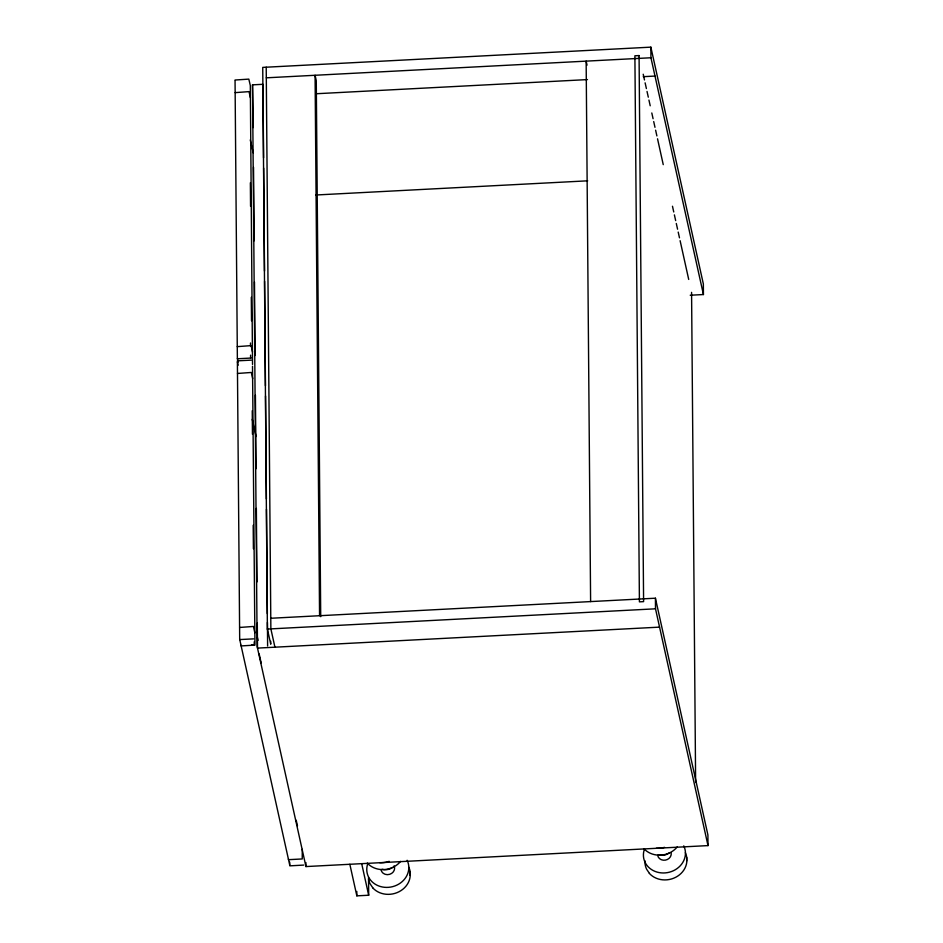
<?xml version="1.0" encoding="UTF-8"?>
<svg xmlns="http://www.w3.org/2000/svg" width="943" height="943" viewBox="0 0 943 943"><rect width="100%" height="100%" fill="white"/><g stroke="black" fill="none" stroke-linecap="round" stroke-linejoin="round"><path stroke-width="1.41" d="M261.14 662.257L261.14 662.894M234.996 80.025L248.822 79.118L250.319 85.554L252.524 364.387M237.33 360.863L251.262 360.132M303.729 865.085L289.796 865.851M250.414 97.813L249.011 91.624L235.161 92.638M252.712 378.709L251.333 372.461L237.483 373.463M410.111 875.446L410.087 871.874L410.122 876.801A21.064 18.683 -12.5 0 1 394.905 893.386A21.064 18.683 -12.5 0 1 372.733 887.835M686.74 861.018L686.716 857.446A21.135 18.742 -12.5 0 0 685.361 852.72M251.215 358.045L237.341 358.776M253.549 638.871L239.64 639.578M690.229 295.23L703.431 294.546L703.348 283.937L650.859 47.15L262.732 67.389L267.388 629.064L270.747 644.21L270.724 641.275M266.303 77.821L650.941 57.759L703.431 294.546M270.782 618.266L655.42 598.204L707.91 834.991L708.004 845.6L305.945 866.57L257.156 646.521L252.512 84.846L262.956 84.304L263.568 157.823M315.881 93.758L587.465 79.589M643.256 76.678L655.008 76.065M315.846 195.001L587.689 180.82M267.388 629.064L655.503 608.813L708.004 845.6M251.581 644.764L254.256 644.635L254.233 641.818M659.57 627.13L257.51 648.1L257.298 623.099M349.841 864.283L356.843 895.85L368.689 895.237L368.536 877.591M252.512 366.261L254.952 645.095L241.16 645.931L241.019 645.318M252.524 352.022L251.121 345.621L237.259 346.635M254.858 632.859L253.443 626.458L239.593 627.46M649.409 873.359L646.639 869.234A21.135 18.742 -12.5 0 1 644.988 860.853M372.78 887.787L370.01 883.662A21.135 18.742 -12.5 0 1 368.548 878.97M643.209 74.226L644.482 79.966M645.118 82.831L646.391 88.571M647.028 91.447L648.301 97.188M648.937 100.052L650.21 105.793M651.802 112.971L653.075 118.712M653.711 121.576L654.984 127.317M655.621 130.193L656.894 135.933M657.53 138.798L663.247 164.636M672.477 206.246L673.75 211.986M674.386 214.863L675.659 220.603M676.296 223.467L677.569 229.208M678.206 232.084L679.479 237.825M680.115 240.689L688.708 279.434M587.029 65.161L586.145 61.142L590.613 601.587M252.512 84.846L253.196 127.6M250.26 139.929L253.243 152.896M361.688 863.658L368.689 895.237M252.264 419.329L256.083 436.538M238.155 362.088L237.365 358.493L235.055 80.78M238.178 365.212L237.388 361.605L239.687 639.319L289.725 865.049L289.701 862.114M274.932 647.193L270.865 628.875L266.221 67.212M257.427 637.492L258.064 640.356M296.208 820.245L297.481 825.974M259.136 653.9L260.822 661.456M691.573 292.354L695.628 782.49M686.716 857.446L686.752 862.374A21.064 18.683 -12.5 0 1 671.534 878.959A21.064 18.683 -12.5 0 1 649.362 873.407M650.859 47.15L650.941 57.759M655.42 598.204L655.503 608.813M356.808 891.441L356.843 895.85M320.714 616.675L316.27 80.638L315.08 75.275L319.559 615.72M305.909 862.586L305.945 866.57M302.267 849.313L302.243 858.955L288.546 859.674L288.405 859.061M263.651 168.113L264.512 271.042M264.594 281.332L265.454 385.722M265.537 396.013L266.397 498.941M266.48 509.232L267.341 613.622M267.423 622.451L267.612 645.979M253.526 167.3L254.138 240.819M254.48 281.981L255.082 355.499M255.412 395.2L256.024 468.718M256.355 508.418L256.967 581.937M250.367 182.777L250.555 206.269M251.309 297.304L251.51 320.797M252.252 410.759L252.441 434.251M253.196 525.275L253.396 548.767M250.473 343.004L250.496 345.94M250.579 355.157L250.602 357.798M671.192 852.955A6.872 6.094 -12.5 0 1 665.369 860.134A6.872 6.094 -12.5 0 1 657.66 855.266M683.769 845.859A21.135 18.742 -12.5 0 1 665.263 872.9A21.135 18.742 -12.5 0 1 644.482 849.065M677.215 846.955A21.135 18.742 -12.5 0 1 643.928 848.688M669.047 853.061A10.562 9.371 -12.5 0 1 658.674 854.818M664.509 847.344A21.135 18.742 -12.5 0 1 656.375 848.24M394.08 865.851A6.872 6.094 -12.5 0 1 389.612 874.35A6.872 6.094 -12.5 0 1 381.019 869.694M408.732 867.147A21.135 18.742 -12.5 0 1 410.193 871.862M407.14 860.287A21.135 18.742 -12.5 0 1 388.634 887.328A21.135 18.742 -12.5 0 1 367.841 863.493M400.586 861.383A21.135 18.742 -12.5 0 1 367.298 863.116M392.406 867.489A10.562 9.371 -12.5 0 1 382.045 869.246M389.2 861.348A21.135 18.742 -12.5 0 1 379.746 862.668M639.071 55.566L634.898 55.79L639.413 601.846L643.597 601.634L639.071 55.566"/></g></svg>
